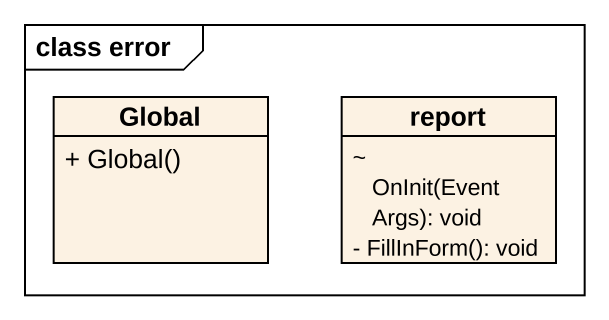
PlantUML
@startuml
mainframe class error
hide circle
hide empty members
skinparam classAttributeIconSize 0
class Global {
  + Global()
}
class report {
  ~ OnInit(EventArgs): void
  - FillInForm(): void
}
@enduml
